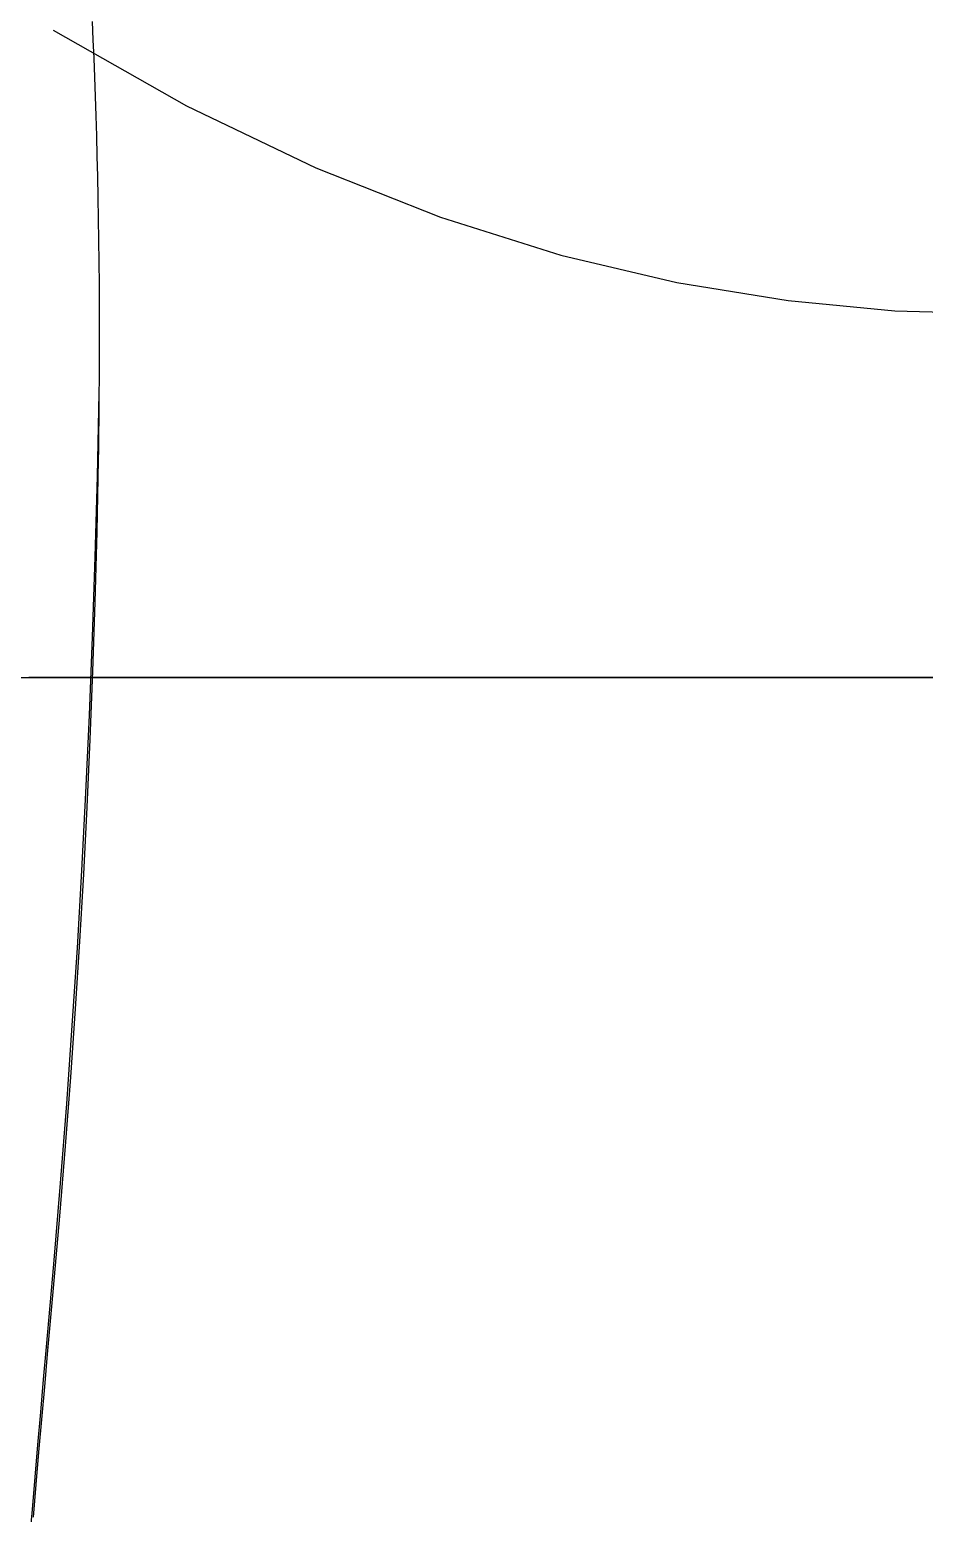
# Model space of a CAD drawing. Extents: x 11992 to 29481, y -6727 to 6811.
# Drawn here: x 24179.3 to 24236.7, y 2740.5 to 2835.7 of the extents above; entities that cross this region are included whole.
import ezdxf

# ---------------------------------------------------------------- set-up
doc = ezdxf.new("R2010")
doc.units = 0
doc.header["$MEASUREMENT"] = 0
doc.layers.get('0').update_dxf_attribs({"color": 8, "linetype": 'CONTINUOUS'})
doc.layers.add('zoylight 5回路', color=4, linetype='CONTINUOUS')

msp = doc.modelspace()

# ---------------------------------------------------------------- linework, layer by layer
for p, q in [((24180.773, 2835.712, -2436.428), (24189.343, 2830.847, -2436.428)), ((24183.272, 2836.251, -2436.428), (24183.327, 2835.086, -2436.428)), ((24183.327, 2835.086, -2436.428), (24183.379, 2833.898, -2436.428)), ((24183.379, 2833.898, -2436.428), (24183.429, 2832.688, -2436.428)), ((24183.429, 2832.688, -2436.428), (24183.475, 2831.456, -2436.428)), ((24183.475, 2831.456, -2436.428), (24183.517, 2830.202, -2436.428)), ((24183.517, 2830.202, -2436.428), (24183.556, 2828.926, -2436.428)), ((24189.343, 2830.847, -2436.428), (24197.638, 2826.867, -2436.428)), ((24183.556, 2828.926, -2436.428), (24183.591, 2827.628, -2436.428)), ((24183.591, 2827.628, -2436.428), (24183.623, 2826.307, -2436.428)), ((24183.623, 2826.307, -2436.428), (24183.651, 2824.966, -2436.428)), ((24197.638, 2826.867, -2436.428), (24205.653, 2823.701, -2436.428)), ((24183.651, 2824.966, -2436.428), (24183.675, 2823.605, -2436.428)), ((24183.675, 2823.605, -2436.428), (24183.695, 2822.224, -2436.428)), ((24205.653, 2823.701, -2436.428), (24213.383, 2821.274, -2436.428)), ((24183.695, 2822.224, -2436.428), (24183.71, 2820.825, -2436.428)), ((24183.71, 2820.825, -2436.428), (24183.722, 2819.408, -2436.428)), ((24213.383, 2821.274, -2436.428), (24220.825, 2819.513, -2436.428)), ((24220.825, 2819.513, -2436.428), (24227.972, 2818.346, -2436.428)), ((24183.722, 2819.408, -2436.428), (24183.73, 2817.974, -2436.428)), ((24183.73, 2817.974, -2436.428), (24183.733, 2816.524, -2436.428)), ((24227.972, 2818.346, -2436.428), (24234.82, 2817.698, -2436.428)), ((24234.82, 2817.698, -2436.428), (24241.364, 2817.497, -2436.428)), ((24183.733, 2816.524, -2436.428), (24183.733, 2815.059, -2436.428)), ((24183.733, 2815.059, -2436.428), (24183.727, 2813.579, -2436.428)), ((24183.727, 2813.579, -2436.428), (24183.718, 2812.086, -2436.428)), ((24183.621, 2807.091, -2436.428), (24183.739, 2812.412, -2436.428)), ((24183.673, 2808.18, -2436.428), (24183.739, 2812.453, -2436.428)), ((24183.718, 2812.086, -2436.428), (24183.704, 2810.581, -2436.428)), ((24183.697, 2809.973, -2436.428), (24183.694, 2809.77, -2436.428)), ((24183.699, 2810.176, -2436.428), (24183.697, 2809.973, -2436.428)), ((24183.702, 2810.379, -2436.428), (24183.699, 2810.176, -2436.428)), ((24183.704, 2810.581, -2436.428), (24183.702, 2810.379, -2436.428)), ((24183.686, 2809.159, -2436.428), (24183.684, 2808.955, -2436.428)), ((24183.689, 2809.363, -2436.428), (24183.686, 2809.159, -2436.428)), ((24183.692, 2809.566, -2436.428), (24183.689, 2809.363, -2436.428)), ((24183.694, 2809.77, -2436.428), (24183.692, 2809.566, -2436.428)), ((24183.673, 2808.137, -2436.43), (24183.575, 2803.515, -2436.43)), ((24183.676, 2808.342, -2436.428), (24183.673, 2808.138, -2436.428)), ((24183.679, 2808.547, -2436.428), (24183.676, 2808.342, -2436.428)), ((24183.681, 2808.751, -2436.428), (24183.679, 2808.547, -2436.428)), ((24183.684, 2808.955, -2436.428), (24183.681, 2808.751, -2436.428)), ((24183.477, 2801.886, -2436.428), (24183.621, 2807.091, -2436.428)), ((24183.575, 2803.515, -2436.43), (24183.454, 2798.994, -2436.43)), ((24183.306, 2796.776, -2436.428), (24183.477, 2801.886, -2436.428)), ((24183.454, 2798.994, -2436.43), (24183.31, 2794.556, -2436.43)), ((24183.108, 2791.738, -2436.428), (24183.306, 2796.776, -2436.428)), ((24177.421, 2794.157, -2042.842), (24179.481, 2794.157, -2043.724)), ((24178.933, 2794.157, -2048.61), (24179.411, 2794.157, -2048.839)), ((24179.082, 2794.157, -2001.115), (24179.558, 2794.157, -2000.975)), ((24179.159, 2794.157, -1517.75), (24179.622, 2794.157, -1517.542)), ((24179.688, 2794.157, -2059.754), (24179.211, 2794.157, -2059.53)), ((24179.267, 2794.157, -2155.257), (24179.443, 2794.157, -2156.171)), ((24179.411, 2794.157, -2048.839), (24179.89, 2794.157, -2049.067)), ((24179.443, 2794.157, -2156.171), (24179.62, 2794.157, -2157.071)), ((24179.481, 2794.157, -2043.724), (24181.545, 2794.157, -2044.6)), ((24179.558, 2794.157, -2000.975), (24180.039, 2794.157, -2000.844)), ((24179.62, 2794.157, -2157.071), (24179.8, 2794.157, -2157.959)), ((24179.622, 2794.157, -1517.542), (24180.089, 2794.157, -1517.339)), ((24180.167, 2794.157, -2059.978), (24179.688, 2794.157, -2059.754)), ((24179.8, 2794.157, -2157.959), (24179.981, 2794.157, -2158.833)), ((24179.89, 2794.157, -2049.067), (24180.371, 2794.157, -2049.296)), ((24179.981, 2794.157, -2158.833), (24180.166, 2794.157, -2159.692)), ((24180.039, 2794.157, -2000.844), (24180.933, 2794.157, -2000.621)), ((24180.089, 2794.157, -1517.339), (24180.56, 2794.157, -1517.143)), ((24180.166, 2794.157, -2159.692), (24180.351, 2794.157, -2160.537)), ((24180.649, 2794.157, -2060.202), (24180.167, 2794.157, -2059.978)), ((24180.351, 2794.157, -2160.537), (24180.375, 2794.157, -2160.646)), ((24180.371, 2794.157, -2049.296), (24180.855, 2794.157, -2049.523)), ((24180.375, 2794.157, -2160.646), (24180.4, 2794.157, -2160.755)), ((24180.4, 2794.157, -2160.755), (24180.424, 2794.157, -2160.864)), ((24180.424, 2794.157, -2160.864), (24180.448, 2794.157, -2160.972)), ((24180.448, 2794.157, -2160.972), (24180.472, 2794.157, -2161.079)), ((24180.472, 2794.157, -2161.079), (24180.496, 2794.157, -2161.186)), ((24180.496, 2794.157, -2161.186), (24180.52, 2794.157, -2161.293)), ((24180.52, 2794.157, -2161.293), (24180.544, 2794.157, -2161.398)), ((24180.544, 2794.157, -2161.398), (24180.568, 2794.157, -2161.504)), ((24180.56, 2794.157, -1517.143), (24181.035, 2794.157, -1516.951)), ((24180.568, 2794.157, -2161.504), (24180.592, 2794.157, -2161.609)), ((24180.592, 2794.157, -2161.609), (24180.616, 2794.157, -2161.713)), ((24180.616, 2794.157, -2161.713), (24180.64, 2794.157, -2161.817)), ((24180.64, 2794.157, -2161.817), (24180.664, 2794.157, -2161.92)), ((24181.133, 2794.157, -2060.425), (24180.649, 2794.157, -2060.202)), ((24180.664, 2794.157, -2161.92), (24180.688, 2794.157, -2162.022)), ((24180.688, 2794.157, -2162.022), (24180.711, 2794.157, -2162.124)), ((24180.711, 2794.157, -2162.124), (24180.735, 2794.157, -2162.226)), ((24180.735, 2794.157, -2162.226), (24180.759, 2794.157, -2162.327)), ((24180.759, 2794.157, -2162.327), (24180.783, 2794.157, -2162.427)), ((24180.783, 2794.157, -2162.427), (24180.806, 2794.157, -2162.527)), ((24180.806, 2794.157, -2162.527), (24180.83, 2794.157, -2162.626)), ((24180.83, 2794.157, -2162.626), (24180.853, 2794.157, -2162.725)), ((24180.853, 2794.157, -2162.725), (24180.876, 2794.157, -2162.823)), ((24180.855, 2794.157, -2049.523), (24181.341, 2794.157, -2049.751)), ((24180.876, 2794.157, -2162.823), (24180.9, 2794.157, -2162.92)), ((24180.9, 2794.157, -2162.92), (24180.923, 2794.157, -2163.017)), ((24180.923, 2794.157, -2163.017), (24180.946, 2794.157, -2163.113)), ((24180.933, 2794.157, -2000.621), (24181.837, 2794.157, -2000.425)), ((24180.946, 2794.157, -2163.113), (24180.969, 2794.157, -2163.209)), ((24180.969, 2794.157, -2163.209), (24180.992, 2794.157, -2163.304)), ((24180.992, 2794.157, -2163.304), (24181.015, 2794.157, -2163.399)), ((24181.015, 2794.157, -2163.399), (24181.038, 2794.157, -2163.493)), ((24181.035, 2794.157, -1516.951), (24181.514, 2794.157, -1516.765)), ((24181.038, 2794.157, -2163.493), (24181.061, 2794.157, -2163.586)), ((24181.061, 2794.157, -2163.586), (24181.083, 2794.157, -2163.679)), ((24181.083, 2794.157, -2163.679), (24181.106, 2794.157, -2163.771)), ((24181.106, 2794.157, -2163.771), (24181.129, 2794.157, -2163.862)), ((24181.129, 2794.157, -2163.862), (24181.152, 2794.157, -2163.953)), ((24181.618, 2794.157, -2060.647), (24181.133, 2794.157, -2060.425)), ((24181.152, 2794.157, -2163.953), (24181.174, 2794.157, -2164.043)), ((24181.174, 2794.157, -2164.043), (24181.197, 2794.157, -2164.133)), ((24181.197, 2794.157, -2164.133), (24181.219, 2794.157, -2164.222)), ((24181.219, 2794.157, -2164.222), (24181.242, 2794.157, -2164.31)), ((24181.242, 2794.157, -2164.31), (24181.264, 2794.157, -2164.397)), ((24181.264, 2794.157, -2164.397), (24181.286, 2794.157, -2164.485)), ((24181.286, 2794.157, -2164.485), (24181.308, 2794.157, -2164.571)), ((24181.308, 2794.157, -2164.571), (24181.33, 2794.157, -2164.657)), ((24181.33, 2794.157, -2164.657), (24181.352, 2794.157, -2164.742)), ((24181.341, 2794.157, -2049.751), (24181.83, 2794.157, -2049.978)), ((24181.352, 2794.157, -2164.742), (24181.374, 2794.157, -2164.826)), ((24181.374, 2794.157, -2164.826), (24181.396, 2794.157, -2164.91)), ((24181.396, 2794.157, -2164.91), (24181.417, 2794.157, -2164.993)), ((24181.417, 2794.157, -2164.993), (24181.439, 2794.157, -2165.075)), ((24181.439, 2794.157, -2165.075), (24181.461, 2794.157, -2165.157)), ((24181.461, 2794.157, -2165.157), (24181.482, 2794.157, -2165.238)), ((24181.482, 2794.157, -2165.238), (24181.504, 2794.157, -2165.319)), ((24181.504, 2794.157, -2165.319), (24181.525, 2794.157, -2165.398)), ((24181.514, 2794.157, -1516.765), (24181.996, 2794.157, -1516.585)), ((24181.525, 2794.157, -2165.398), (24181.546, 2794.157, -2165.477)), ((24181.545, 2794.157, -2044.6), (24183.614, 2794.157, -2045.47)), ((24181.546, 2794.157, -2165.477), (24181.567, 2794.157, -2165.556)), ((24181.567, 2794.157, -2165.556), (24181.589, 2794.157, -2165.633)), ((24181.589, 2794.157, -2165.633), (24181.61, 2794.157, -2165.71)), ((24181.61, 2794.157, -2165.71), (24181.631, 2794.157, -2165.787)), ((24182.107, 2794.157, -2060.87), (24181.618, 2794.157, -2060.647)), ((24181.631, 2794.157, -2165.787), (24181.652, 2794.157, -2165.862)), ((24181.652, 2794.157, -2165.862), (24181.673, 2794.157, -2165.937)), ((24181.673, 2794.157, -2165.937), (24181.694, 2794.157, -2166.011)), ((24181.694, 2794.157, -2166.011), (24181.714, 2794.157, -2166.085)), ((24181.714, 2794.157, -2166.085), (24181.735, 2794.157, -2166.157)), ((24181.735, 2794.157, -2166.157), (24181.755, 2794.157, -2166.229)), ((24181.755, 2794.157, -2166.229), (24181.776, 2794.157, -2166.301)), ((24181.776, 2794.157, -2166.301), (24181.796, 2794.157, -2166.371)), ((24181.796, 2794.157, -2166.371), (24181.817, 2794.157, -2166.441)), ((24181.817, 2794.157, -2166.441), (24181.837, 2794.157, -2166.51)), ((24181.83, 2794.157, -2049.978), (24182.32, 2794.157, -2050.204)), ((24181.837, 2794.157, -2166.51), (24181.857, 2794.157, -2166.578)), ((24181.837, 2794.157, -2000.425), (24182.749, 2794.157, -2000.253)), ((24181.857, 2794.157, -2166.578), (24181.877, 2794.157, -2166.646)), ((24181.877, 2794.157, -2166.646), (24181.897, 2794.157, -2166.713)), ((24181.897, 2794.157, -2166.713), (24181.917, 2794.157, -2166.779)), ((24181.917, 2794.157, -2166.779), (24181.937, 2794.157, -2166.844)), ((24181.937, 2794.157, -2166.844), (24181.957, 2794.157, -2166.909)), ((24181.957, 2794.157, -2166.909), (24181.977, 2794.157, -2166.973)), ((24181.977, 2794.157, -2166.973), (24181.996, 2794.157, -2167.036)), ((24181.996, 2794.157, -2167.036), (24182.016, 2794.157, -2167.098)), ((24181.996, 2794.157, -1516.585), (24182.482, 2794.157, -1516.411)), ((24182.016, 2794.157, -2167.098), (24182.036, 2794.157, -2167.159)), ((24182.036, 2794.157, -2167.159), (24182.055, 2794.157, -2167.22)), ((24182.055, 2794.157, -2167.22), (24182.074, 2794.157, -2167.28)), ((24182.074, 2794.157, -2167.28), (24182.093, 2794.157, -2167.339)), ((24182.093, 2794.157, -2167.339), (24182.113, 2794.157, -2167.397)), ((24182.597, 2794.157, -2061.091), (24182.107, 2794.157, -2060.87)), ((24182.113, 2794.157, -2167.397), (24182.132, 2794.157, -2167.455)), ((24182.132, 2794.157, -2167.455), (24182.151, 2794.157, -2167.512)), ((24182.151, 2794.157, -2167.512), (24182.17, 2794.157, -2167.568)), ((24182.17, 2794.157, -2167.568), (24182.189, 2794.157, -2167.623)), ((24182.189, 2794.157, -2167.623), (24182.207, 2794.157, -2167.677)), ((24182.207, 2794.157, -2167.677), (24182.226, 2794.157, -2167.731)), ((24182.226, 2794.157, -2167.731), (24182.245, 2794.157, -2167.783)), ((24182.245, 2794.157, -2167.783), (24182.263, 2794.157, -2167.835)), ((24182.263, 2794.157, -2167.835), (24182.281, 2794.157, -2167.886)), ((24182.281, 2794.157, -2167.886), (24182.3, 2794.157, -2167.936)), ((24182.3, 2794.157, -2167.936), (24182.318, 2794.157, -2167.986)), ((24182.318, 2794.157, -2167.986), (24182.336, 2794.157, -2168.034)), ((24182.32, 2794.157, -2050.204), (24182.812, 2794.157, -2050.43)), ((24182.336, 2794.157, -2168.034), (24182.354, 2794.157, -2168.082)), ((24182.354, 2794.157, -2168.082), (24182.372, 2794.157, -2168.129)), ((24182.372, 2794.157, -2168.129), (24182.39, 2794.157, -2168.175)), ((24182.39, 2794.157, -2168.175), (24182.408, 2794.157, -2168.22)), ((24182.408, 2794.157, -2168.22), (24182.426, 2794.157, -2168.264)), ((24182.426, 2794.157, -2168.264), (24182.443, 2794.157, -2168.307)), ((24182.443, 2794.157, -2168.307), (24182.461, 2794.157, -2168.35)), ((24182.461, 2794.157, -2168.35), (24182.479, 2794.157, -2168.392)), ((24182.479, 2794.157, -2168.392), (24182.496, 2794.157, -2168.432)), ((24182.482, 2794.157, -1516.411), (24182.973, 2794.157, -1516.242)), ((24182.496, 2794.157, -2168.432), (24182.513, 2794.157, -2168.472)), ((24182.513, 2794.157, -2168.472), (24182.531, 2794.157, -2168.511)), ((24182.531, 2794.157, -2168.511), (24182.548, 2794.157, -2168.549)), ((24182.548, 2794.157, -2168.549), (24182.564, 2794.157, -2168.587)), ((24182.564, 2794.157, -2168.587), (24182.581, 2794.157, -2168.623)), ((24182.581, 2794.157, -2168.623), (24182.598, 2794.157, -2168.658)), ((24183.089, 2794.157, -2061.313), (24182.597, 2794.157, -2061.091)), ((24182.598, 2794.157, -2168.658), (24182.615, 2794.157, -2168.693)), ((24182.615, 2794.157, -2168.693), (24182.632, 2794.157, -2168.726)), ((24182.632, 2794.157, -2168.726), (24182.648, 2794.157, -2168.759)), ((24182.648, 2794.157, -2168.759), (24182.665, 2794.157, -2168.791)), ((24182.665, 2794.157, -2168.791), (24182.682, 2794.157, -2168.822)), ((24182.682, 2794.157, -2168.822), (24182.698, 2794.157, -2168.852)), ((24182.698, 2794.157, -2168.852), (24182.714, 2794.157, -2168.881)), ((24182.714, 2794.157, -2168.881), (24182.73, 2794.157, -2168.909)), ((24182.73, 2794.157, -2168.909), (24182.746, 2794.157, -2168.936)), ((24182.746, 2794.157, -2168.936), (24182.762, 2794.157, -2168.962)), ((24182.749, 2794.157, -2000.253), (24183.667, 2794.157, -2000.105)), ((24182.762, 2794.157, -2168.962), (24182.778, 2794.157, -2168.987)), ((24182.778, 2794.157, -2168.987), (24182.793, 2794.157, -2169.011)), ((24182.793, 2794.157, -2169.011), (24182.808, 2794.157, -2169.035)), ((24182.808, 2794.157, -2169.035), (24182.823, 2794.157, -2169.057)), ((24182.812, 2794.157, -2050.43), (24183.307, 2794.157, -2050.656)), ((24182.823, 2794.157, -2169.057), (24182.839, 2794.157, -2169.078)), ((24182.839, 2794.157, -2169.078), (24182.854, 2794.157, -2169.099)), ((24182.854, 2794.157, -2169.099), (24182.869, 2794.157, -2169.118)), ((24182.869, 2794.157, -2169.118), (24182.884, 2794.157, -2169.136)), ((24182.884, 2794.157, -2169.136), (24182.899, 2794.157, -2169.154)), ((24182.899, 2794.157, -2169.154), (24182.914, 2794.157, -2169.17)), ((24182.914, 2794.157, -2169.17), (24182.928, 2794.157, -2169.185)), ((24182.928, 2794.157, -2169.185), (24182.943, 2794.157, -2169.2)), ((24182.943, 2794.157, -2169.2), (24182.957, 2794.157, -2169.213)), ((24182.957, 2794.157, -2169.213), (24182.972, 2794.157, -2169.225)), ((24182.972, 2794.157, -2169.225), (24182.986, 2794.157, -2169.237)), ((24182.973, 2794.157, -1516.242), (24183.468, 2794.157, -1516.078)), ((24184.05, 2794.157, -2170.017), (24182.992, 2794.157, -2169.241)), ((24183.583, 2794.157, -2061.534), (24183.089, 2794.157, -2061.313)), ((24183.31, 2794.556, -2436.43), (24183.141, 2790.178, -2436.43)), ((24183.15, 2794.157, -2169.291), (24187.627, 2794.157, -2172.568)), ((24183.307, 2794.157, -2050.656), (24183.804, 2794.157, -2050.881)), ((24183.468, 2794.157, -1516.078), (24183.966, 2794.157, -1515.92)), ((24184.08, 2794.157, -2061.754), (24183.583, 2794.157, -2061.534)), ((24183.614, 2794.157, -2045.47), (24185.688, 2794.157, -2046.333)), ((24183.667, 2794.157, -2000.105), (24184.592, 2794.157, -1999.979)), ((24183.804, 2794.157, -2050.881), (24184.302, 2794.157, -2051.106)), ((24183.966, 2794.157, -1515.92), (24184.469, 2794.157, -1515.768)), ((24185.112, 2794.157, -2170.792), (24184.05, 2794.157, -2170.017)), ((24184.578, 2794.157, -2061.974), (24184.08, 2794.157, -2061.754)), ((24184.302, 2794.157, -2051.106), (24184.802, 2794.157, -2051.33)), ((24184.469, 2794.157, -1515.768), (24184.975, 2794.157, -1515.621)), ((24185.077, 2794.157, -2062.193), (24184.578, 2794.157, -2061.974)), ((24184.592, 2794.157, -1999.979), (24185.519, 2794.157, -1999.875)), ((24184.802, 2794.157, -2051.33), (24185.303, 2794.157, -2051.553)), ((24184.975, 2794.157, -1515.621), (24185.486, 2794.157, -1515.48)), ((24185.579, 2794.157, -2062.411), (24185.077, 2794.157, -2062.193)), ((24186.176, 2794.157, -2171.564), (24185.112, 2794.157, -2170.792)), ((24185.303, 2794.157, -2051.553), (24185.806, 2794.157, -2051.776)), ((24185.486, 2794.157, -1515.48), (24186.001, 2794.157, -1515.343)), ((24185.519, 2794.157, -1999.875), (24186.451, 2794.157, -1999.79)), ((24186.082, 2794.157, -2062.629), (24185.579, 2794.157, -2062.411)), ((24185.688, 2794.157, -2046.333), (24187.765, 2794.157, -2047.189)), ((24185.806, 2794.157, -2051.776), (24186.311, 2794.157, -2051.998)), ((24186.001, 2794.157, -1515.343), (24186.519, 2794.157, -1515.213)), ((24186.586, 2794.157, -2062.846), (24186.082, 2794.157, -2062.629)), ((24187.242, 2794.157, -2172.335), (24186.176, 2794.157, -2171.564)), ((24186.311, 2794.157, -2051.998), (24186.817, 2794.157, -2052.22)), ((24186.451, 2794.157, -1999.79), (24187.382, 2794.157, -1999.724)), ((24186.519, 2794.157, -1515.213), (24187.041, 2794.157, -1515.087)), ((24187.091, 2794.157, -2063.063), (24186.586, 2794.157, -2062.846)), ((24186.817, 2794.157, -2052.22), (24187.325, 2794.157, -2052.441)), ((24187.041, 2794.157, -1515.087), (24187.568, 2794.157, -1514.967)), ((24187.597, 2794.157, -2063.279), (24187.091, 2794.157, -2063.063)), ((24188.311, 2794.157, -2173.103), (24187.242, 2794.157, -2172.335)), ((24187.325, 2794.157, -2052.441), (24187.834, 2794.157, -2052.661)), ((24187.382, 2794.157, -1999.724), (24188.556, 2794.157, -1999.666)), ((24187.568, 2794.157, -1514.967), (24188.098, 2794.157, -1514.853)), ((24188.105, 2794.157, -2063.494), (24187.597, 2794.157, -2063.279)), ((24187.627, 2794.157, -2172.568), (24192.035, 2794.157, -2175.733)), ((24187.765, 2794.157, -2047.189), (24189.845, 2794.157, -2048.038)), ((24187.834, 2794.157, -2052.661), (24188.344, 2794.157, -2052.881)), ((24188.098, 2794.157, -1514.853), (24188.632, 2794.157, -1514.743)), ((24188.615, 2794.157, -2063.708), (24188.105, 2794.157, -2063.494)), ((24189.382, 2794.157, -2173.869), (24188.311, 2794.157, -2173.103)), ((24188.344, 2794.157, -2052.881), (24188.856, 2794.157, -2053.1)), ((24188.556, 2794.157, -1999.666), (24189.736, 2794.157, -1999.634)), ((24189.125, 2794.157, -2063.922), (24188.615, 2794.157, -2063.708)), ((24188.632, 2794.157, -1514.743), (24189.17, 2794.157, -1514.639)), ((24188.856, 2794.157, -2053.1), (24189.369, 2794.157, -2053.318)), ((24189.637, 2794.157, -2064.135), (24189.125, 2794.157, -2063.922)), ((24189.17, 2794.157, -1514.639), (24189.712, 2794.157, -1514.541)), ((24189.369, 2794.157, -2053.318), (24189.884, 2794.157, -2053.536)), ((24190.455, 2794.157, -2174.633), (24189.382, 2794.157, -2173.869)), ((24190.15, 2794.157, -2064.348), (24189.637, 2794.157, -2064.135)), ((24189.712, 2794.157, -1514.541), (24190.257, 2794.157, -1514.447)), ((24189.736, 2794.157, -1999.634), (24190.919, 2794.157, -1999.627)), ((24189.845, 2794.157, -2048.038), (24191.93, 2794.157, -2048.881)), ((24189.884, 2794.157, -2053.536), (24190.4, 2794.157, -2053.753)), ((24190.664, 2794.157, -2064.559), (24190.15, 2794.157, -2064.348)), ((24190.257, 2794.157, -1514.447), (24190.807, 2794.157, -1514.359)), ((24190.4, 2794.157, -2053.753), (24190.916, 2794.157, -2053.969)), ((24191.529, 2794.157, -2175.394), (24190.455, 2794.157, -2174.633)), ((24191.179, 2794.157, -2064.771), (24190.664, 2794.157, -2064.559)), ((24190.807, 2794.157, -1514.359), (24191.36, 2794.157, -1514.276)), ((24190.916, 2794.157, -2053.969), (24191.434, 2794.157, -2054.185)), ((24190.919, 2794.157, -1999.627), (24192.107, 2794.157, -1999.641)), ((24191.696, 2794.157, -2064.981), (24191.179, 2794.157, -2064.771)), ((24191.36, 2794.157, -1514.276), (24191.917, 2794.157, -1514.198)), ((24191.434, 2794.157, -2054.185), (24191.952, 2794.157, -2054.399)), ((24192.605, 2794.157, -2176.152), (24191.529, 2794.157, -2175.394)), ((24192.214, 2794.157, -2065.191), (24191.696, 2794.157, -2064.981)), ((24191.917, 2794.157, -1514.198), (24192.478, 2794.157, -1514.125)), ((24191.93, 2794.157, -2048.881), (24194.016, 2794.157, -2049.717)), ((24191.952, 2794.157, -2054.399), (24192.471, 2794.157, -2054.613)), ((24192.035, 2794.157, -2175.733), (24196.395, 2794.157, -2178.799)), ((24192.107, 2794.157, -1999.641), (24194.482, 2794.157, -1999.731)), ((24192.733, 2794.157, -2065.4), (24192.214, 2794.157, -2065.191)), ((24192.471, 2794.157, -2054.613), (24192.991, 2794.157, -2054.826)), ((24192.478, 2794.157, -1514.125), (24193.042, 2794.157, -1514.058)), ((24193.683, 2794.157, -2176.907), (24192.605, 2794.157, -2176.152)), ((24193.253, 2794.157, -2065.609), (24192.733, 2794.157, -2065.4)), ((24192.991, 2794.157, -2054.826), (24193.512, 2794.157, -2055.039)), ((24193.042, 2794.157, -1514.058), (24193.611, 2794.157, -1513.995)), ((24193.773, 2794.157, -2065.817), (24193.253, 2794.157, -2065.609)), ((24193.512, 2794.157, -2055.039), (24194.034, 2794.157, -2055.25)), ((24193.611, 2794.157, -1513.995), (24194.183, 2794.157, -1513.938)), ((24194.761, 2794.157, -2177.659), (24193.683, 2794.157, -2176.907)), ((24194.294, 2794.157, -2066.024), (24193.773, 2794.157, -2065.817)), ((24194.016, 2794.157, -2049.717), (24196.105, 2794.157, -2050.546)), ((24194.034, 2794.157, -2055.25), (24194.557, 2794.157, -2055.461)), ((24194.183, 2794.157, -1513.938), (24194.759, 2794.157, -1513.885)), ((24194.816, 2794.157, -2066.23), (24194.294, 2794.157, -2066.024)), ((24194.482, 2794.157, -1999.731), (24196.841, 2794.157, -1999.893)), ((24194.557, 2794.157, -2055.461), (24195.081, 2794.157, -2055.671)), ((24194.759, 2794.157, -1513.885), (24195.338, 2794.157, -1513.838)), ((24195.841, 2794.157, -2178.408), (24194.761, 2794.157, -2177.659)), ((24195.338, 2794.157, -2066.435), (24194.816, 2794.157, -2066.23)), ((24195.081, 2794.157, -2055.671), (24195.606, 2794.157, -2055.881)), ((24195.338, 2794.157, -1513.838), (24195.922, 2794.157, -1513.795)), ((24195.862, 2794.157, -2066.64), (24195.338, 2794.157, -2066.435)), ((24195.606, 2794.157, -2055.881), (24196.132, 2794.157, -2056.09)), ((24196.92, 2794.157, -2179.152), (24195.841, 2794.157, -2178.408)), ((24196.386, 2794.157, -2066.844), (24195.862, 2794.157, -2066.64)), ((24195.922, 2794.157, -1513.795), (24196.509, 2794.157, -1513.757)), ((24196.105, 2794.157, -2050.546), (24198.197, 2794.157, -2051.369)), ((24196.132, 2794.157, -2056.09), (24196.659, 2794.157, -2056.299)), ((24196.911, 2794.157, -2067.048), (24196.386, 2794.157, -2066.844)), ((24196.395, 2794.157, -2178.799), (24200.725, 2794.157, -2181.778)), ((24196.509, 2794.157, -1513.757), (24197.099, 2794.157, -1513.725)), ((24196.659, 2794.157, -2056.299), (24197.188, 2794.157, -2056.507)), ((24196.841, 2794.157, -1999.893), (24199.41, 2794.157, -2000.139)), ((24197.437, 2794.157, -2067.25), (24196.911, 2794.157, -2067.048)), ((24198.001, 2794.157, -2179.894), (24196.92, 2794.157, -2179.152)), ((24197.099, 2794.157, -1513.725), (24197.694, 2794.157, -1513.697)), ((24197.188, 2794.157, -2056.507), (24197.716, 2794.157, -2056.713)), ((24197.963, 2794.157, -2067.452), (24197.437, 2794.157, -2067.25)), ((24197.694, 2794.157, -1513.697), (24198.292, 2794.157, -1513.673)), ((24197.716, 2794.157, -2056.713), (24198.244, 2794.157, -2056.919)), ((24198.489, 2794.157, -2067.654), (24197.963, 2794.157, -2067.452)), ((24199.084, 2794.157, -2180.634), (24198.001, 2794.157, -2179.894)), ((24198.197, 2794.157, -2051.369), (24200.29, 2794.157, -2052.185)), ((24198.244, 2794.157, -2056.919), (24198.773, 2794.157, -2057.124)), ((24198.292, 2794.157, -1513.673), (24198.893, 2794.157, -1513.655)), ((24199.018, 2794.157, -2067.854), (24198.489, 2794.157, -2067.654)), ((24198.773, 2794.157, -2057.124), (24199.302, 2794.157, -2057.329)), ((24198.893, 2794.157, -1513.655), (24199.498, 2794.157, -1513.641)), ((24199.546, 2794.157, -2068.054), (24199.018, 2794.157, -2067.854)), ((24200.169, 2794.157, -2181.372), (24199.084, 2794.157, -2180.634)), ((24199.302, 2794.157, -2057.329), (24199.832, 2794.157, -2057.532)), ((24199.41, 2794.157, -2000.139), (24201.972, 2794.157, -2000.446)), ((24199.498, 2794.157, -1513.641), (24200.107, 2794.157, -1513.632)), ((24200.075, 2794.157, -2068.254), (24199.546, 2794.157, -2068.054)), ((24199.832, 2794.157, -2057.532), (24200.362, 2794.157, -2057.735)), ((24200.605, 2794.157, -2068.452), (24200.075, 2794.157, -2068.254)), ((24200.107, 2794.157, -1513.632), (24200.719, 2794.157, -1513.628)), ((24201.256, 2794.157, -2182.107), (24200.169, 2794.157, -2181.372)), ((24200.29, 2794.157, -2052.185), (24200.806, 2794.157, -2052.384)), ((24200.362, 2794.157, -2057.735), (24200.893, 2794.157, -2057.937)), ((24201.135, 2794.157, -2068.65), (24200.605, 2794.157, -2068.452)), ((24200.719, 2794.157, -1513.628), (24201.335, 2794.157, -1513.628)), ((24200.725, 2794.157, -2181.778), (24205.047, 2794.157, -2184.685)), ((24200.806, 2794.157, -2052.384), (24201.314, 2794.157, -2052.581)), ((24200.893, 2794.157, -2057.937), (24201.424, 2794.157, -2058.139)), ((24201.666, 2794.157, -2068.847), (24201.135, 2794.157, -2068.65)), ((24202.345, 2794.157, -2182.839), (24201.256, 2794.157, -2182.107)), ((24201.314, 2794.157, -2052.581), (24201.816, 2794.157, -2052.774)), ((24201.335, 2794.157, -1513.628), (24201.954, 2794.157, -1513.633)), ((24201.424, 2794.157, -2058.139), (24201.956, 2794.157, -2058.339)), ((24202.197, 2794.157, -2069.044), (24201.666, 2794.157, -2068.847)), ((24201.816, 2794.157, -2052.774), (24202.31, 2794.157, -2052.965)), ((24201.954, 2794.157, -1513.633), (24202.576, 2794.157, -1513.642)), ((24201.956, 2794.157, -2058.339), (24202.489, 2794.157, -2058.54)), ((24201.972, 2794.157, -2000.446), (24204.819, 2794.157, -2000.852)), ((24202.728, 2794.157, -2069.24), (24202.197, 2794.157, -2069.044)), ((24202.31, 2794.157, -2052.965), (24202.798, 2794.157, -2053.152)), ((24203.436, 2794.157, -2183.569), (24202.345, 2794.157, -2182.839)), ((24202.489, 2794.157, -2058.54), (24203.023, 2794.157, -2058.739)), ((24202.576, 2794.157, -1513.642), (24203.202, 2794.157, -1513.656)), ((24203.261, 2794.157, -2069.435), (24202.728, 2794.157, -2069.24)), ((24202.798, 2794.157, -2053.152), (24203.278, 2794.157, -2053.336)), ((24203.023, 2794.157, -2058.739), (24203.557, 2794.157, -2058.938)), ((24203.202, 2794.157, -1513.656), (24203.832, 2794.157, -1513.674)), ((24203.793, 2794.157, -2069.629), (24203.261, 2794.157, -2069.435)), ((24203.278, 2794.157, -2053.336), (24203.751, 2794.157, -2053.517)), ((24204.529, 2794.157, -2184.296), (24203.436, 2794.157, -2183.569)), ((24203.557, 2794.157, -2058.938), (24204.092, 2794.157, -2059.136)), ((24203.751, 2794.157, -2053.517), (24204.218, 2794.157, -2053.695)), ((24204.325, 2794.157, -2069.823), (24203.793, 2794.157, -2069.629)), ((24203.832, 2794.157, -1513.674), (24204.465, 2794.157, -1513.697)), ((24204.092, 2794.157, -2059.136), (24204.627, 2794.157, -2059.334)), ((24204.218, 2794.157, -2053.695), (24204.676, 2794.157, -2053.87)), ((24204.859, 2794.157, -2070.016), (24204.325, 2794.157, -2069.823)), ((24204.465, 2794.157, -1513.697), (24205.102, 2794.157, -1513.724)), ((24205.623, 2794.157, -2185.02), (24204.529, 2794.157, -2184.296)), ((24204.627, 2794.157, -2059.334), (24205.162, 2794.157, -2059.531)), ((24204.676, 2794.157, -2053.87), (24205.128, 2794.157, -2054.042)), ((24204.819, 2794.157, -2000.852), (24207.675, 2794.157, -2001.314)), ((24205.392, 2794.157, -2070.209), (24204.859, 2794.157, -2070.016)), ((24205.047, 2794.157, -2184.685), (24209.379, 2794.157, -2187.531)), ((24205.102, 2794.157, -1513.724), (24205.742, 2794.157, -1513.755)), ((24205.128, 2794.157, -2054.042), (24205.573, 2794.157, -2054.21)), ((24205.162, 2794.157, -2059.531), (24205.698, 2794.157, -2059.727)), ((24205.926, 2794.157, -2070.4), (24205.392, 2794.157, -2070.209)), ((24205.573, 2794.157, -2054.21), (24206.011, 2794.157, -2054.376)), ((24206.719, 2794.157, -2185.741), (24205.623, 2794.157, -2185.02)), ((24205.698, 2794.157, -2059.727), (24206.235, 2794.157, -2059.922)), ((24205.742, 2794.157, -1513.755), (24206.385, 2794.157, -1513.791)), ((24206.46, 2794.157, -2070.591), (24205.926, 2794.157, -2070.4)), ((24206.011, 2794.157, -2054.376), (24207.658, 2794.157, -2054.997)), ((24206.235, 2794.157, -2059.922), (24206.771, 2794.157, -2060.117)), ((24206.385, 2794.157, -1513.791), (24207.031, 2794.157, -1513.83)), ((24206.995, 2794.157, -2070.782), (24206.46, 2794.157, -2070.591)), ((24207.816, 2794.157, -2186.46), (24206.719, 2794.157, -2185.741)), ((24206.771, 2794.157, -2060.117), (24207.308, 2794.157, -2060.311)), ((24207.529, 2794.157, -2070.972), (24206.995, 2794.157, -2070.782)), ((24207.031, 2794.157, -1513.83), (24207.681, 2794.157, -1513.874)), ((24207.308, 2794.157, -2060.311), (24207.845, 2794.157, -2060.504)), ((24208.065, 2794.157, -2071.161), (24207.529, 2794.157, -2070.972)), ((24207.658, 2794.157, -2054.997), (24209.306, 2794.157, -2055.615)), ((24207.675, 2794.157, -2001.314), (24213.31, 2794.157, -2002.362)), ((24207.681, 2794.157, -1513.874), (24208.99, 2794.157, -1513.975)), ((24208.915, 2794.157, -2187.176), (24207.816, 2794.157, -2186.46)), ((24207.845, 2794.157, -2060.504), (24208.382, 2794.157, -2060.697)), ((24208.601, 2794.157, -2071.349), (24208.065, 2794.157, -2071.161)), ((24208.382, 2794.157, -2060.697), (24208.92, 2794.157, -2060.889)), ((24209.137, 2794.157, -2071.537), (24208.601, 2794.157, -2071.349)), ((24211.109, 2794.157, -2188.594), (24208.915, 2794.157, -2187.176)), ((24208.92, 2794.157, -2060.889), (24209.458, 2794.157, -2061.08)), ((24208.99, 2794.157, -1513.975), (24210.311, 2794.157, -1514.091)), ((24209.673, 2794.157, -2071.725), (24209.137, 2794.157, -2071.537)), ((24209.306, 2794.157, -2055.615), (24210.958, 2794.157, -2056.23)), ((24209.379, 2794.157, -2187.531), (24213.742, 2794.157, -2190.33)), ((24209.458, 2794.157, -2061.08), (24209.996, 2794.157, -2061.27)), ((24210.21, 2794.157, -2071.911), (24209.673, 2794.157, -2071.725)), ((24209.996, 2794.157, -2061.27), (24210.535, 2794.157, -2061.461)), ((24210.747, 2794.157, -2072.097), (24210.21, 2794.157, -2071.911)), ((24210.311, 2794.157, -1514.091), (24211.646, 2794.157, -1514.223)), ((24210.535, 2794.157, -2061.461), (24211.074, 2794.157, -2061.65)), ((24211.284, 2794.157, -2072.283), (24210.747, 2794.157, -2072.097)), ((24210.958, 2794.157, -2056.23), (24212.611, 2794.157, -2056.841)), ((24211.074, 2794.157, -2061.65), (24211.614, 2794.157, -2061.839)), ((24213.31, 2794.157, -2190.001), (24211.109, 2794.157, -2188.594)), ((24211.822, 2794.157, -2072.468), (24211.284, 2794.157, -2072.283)), ((24211.614, 2794.157, -2061.839), (24212.154, 2794.157, -2062.027)), ((24211.646, 2794.157, -1514.223), (24212.993, 2794.157, -1514.371)), ((24212.359, 2794.157, -2072.652), (24211.822, 2794.157, -2072.468)), ((24212.154, 2794.157, -2062.027), (24212.695, 2794.157, -2062.215)), ((24212.897, 2794.157, -2072.836), (24212.359, 2794.157, -2072.652)), ((24212.611, 2794.157, -2056.841), (24214.266, 2794.157, -2057.448)), ((24212.695, 2794.157, -2062.215), (24213.236, 2794.157, -2062.402)), ((24213.435, 2794.157, -2073.019), (24212.897, 2794.157, -2072.836)), ((24212.993, 2794.157, -1514.371), (24214.352, 2794.157, -1514.534)), ((24213.236, 2794.157, -2062.402), (24213.777, 2794.157, -2062.589)), ((24215.517, 2794.157, -2191.397), (24213.31, 2794.157, -2190.001)), ((24213.31, 2794.157, -2002.362), (24267.905, 2794.157, -2014.787)), ((24213.974, 2794.157, -2073.202), (24213.435, 2794.157, -2073.019)), ((24213.742, 2794.157, -2190.33), (24218.156, 2794.157, -2193.095)), ((24213.777, 2794.157, -2062.589), (24214.318, 2794.157, -2062.774)), ((24214.513, 2794.157, -2073.384), (24213.974, 2794.157, -2073.202)), ((24214.266, 2794.157, -2057.448), (24215.923, 2794.157, -2058.052)), ((24214.318, 2794.157, -2062.774), (24214.859, 2794.157, -2062.96)), ((24214.352, 2794.157, -1514.534), (24215.724, 2794.157, -1514.712)), ((24215.051, 2794.157, -2073.565), (24214.513, 2794.157, -2073.384)), ((24214.859, 2794.157, -2062.96), (24215.4, 2794.157, -2063.144)), ((24215.591, 2794.157, -2073.746), (24215.051, 2794.157, -2073.565)), ((24215.4, 2794.157, -2063.144), (24215.941, 2794.157, -2063.328)), ((24217.731, 2794.157, -2192.782), (24215.517, 2794.157, -2191.397)), ((24216.13, 2794.157, -2073.926), (24215.591, 2794.157, -2073.746)), ((24215.724, 2794.157, -1514.712), (24217.107, 2794.157, -1514.903)), ((24215.923, 2794.157, -2058.052), (24217.581, 2794.157, -2058.652)), ((24215.941, 2794.157, -2063.328), (24216.481, 2794.157, -2063.511)), ((24216.67, 2794.157, -2074.106), (24216.13, 2794.157, -2073.926)), ((24216.481, 2794.157, -2063.511), (24217.023, 2794.157, -2063.694)), ((24217.211, 2794.157, -2074.286), (24216.67, 2794.157, -2074.106)), ((24217.023, 2794.157, -2063.694), (24217.565, 2794.157, -2063.875)), ((24217.107, 2794.157, -1514.903), (24218.502, 2794.157, -1515.109)), ((24217.751, 2794.157, -2074.464), (24217.211, 2794.157, -2074.286)), ((24217.565, 2794.157, -2063.875), (24218.107, 2794.157, -2064.057)), ((24217.581, 2794.157, -2058.652), (24219.241, 2794.157, -2059.249)), ((24219.951, 2794.157, -2194.156), (24217.731, 2794.157, -2192.782)), ((24218.291, 2794.157, -2074.642), (24217.751, 2794.157, -2074.464)), ((24218.107, 2794.157, -2064.057), (24218.649, 2794.157, -2064.238)), ((24218.156, 2794.157, -2193.095), (24222.64, 2794.157, -2195.838)), ((24218.831, 2794.157, -2074.82), (24218.291, 2794.157, -2074.642)), ((24218.502, 2794.157, -1515.109), (24219.908, 2794.157, -1515.328)), ((24218.649, 2794.157, -2064.238), (24219.191, 2794.157, -2064.418)), ((24219.371, 2794.157, -2074.997), (24218.831, 2794.157, -2074.82)), ((24219.191, 2794.157, -2064.418), (24219.733, 2794.157, -2064.598)), ((24219.241, 2794.157, -2059.249), (24220.902, 2794.157, -2059.843)), ((24219.911, 2794.157, -2075.173), (24219.371, 2794.157, -2074.997)), ((24219.733, 2794.157, -2064.598), (24220.276, 2794.157, -2064.777)), ((24219.908, 2794.157, -1515.328), (24221.326, 2794.157, -1515.56)), ((24220.451, 2794.157, -2075.349), (24219.911, 2794.157, -2075.173)), ((24222.177, 2794.157, -2195.52), (24219.951, 2794.157, -2194.156)), ((24220.276, 2794.157, -2064.777), (24220.819, 2794.157, -2064.956)), ((24220.991, 2794.157, -2075.524), (24220.451, 2794.157, -2075.349)), ((24220.819, 2794.157, -2064.956), (24221.362, 2794.157, -2065.134)), ((24220.902, 2794.157, -2059.843), (24222.564, 2794.157, -2060.433)), ((24221.532, 2794.157, -2075.699), (24220.991, 2794.157, -2075.524)), ((24221.326, 2794.157, -1515.56), (24222.755, 2794.157, -1515.805)), ((24221.362, 2794.157, -2065.134), (24221.905, 2794.157, -2065.311)), ((24222.073, 2794.157, -2075.873), (24221.532, 2794.157, -2075.699)), ((24221.905, 2794.157, -2065.311), (24222.448, 2794.157, -2065.489)), ((24222.614, 2794.157, -2076.047), (24222.073, 2794.157, -2075.873)), ((24224.411, 2794.157, -2196.872), (24222.177, 2794.157, -2195.52)), ((24222.448, 2794.157, -2065.489), (24222.72, 2794.157, -2065.577)), ((24222.564, 2794.157, -2060.433), (24224.227, 2794.157, -2061.019)), ((24223.155, 2794.157, -2076.221), (24222.614, 2794.157, -2076.047)), ((24222.64, 2794.157, -2195.838), (24227.215, 2794.157, -2198.572)), ((24222.72, 2794.157, -2065.577), (24222.992, 2794.157, -2065.665)), ((24222.755, 2794.157, -1515.805), (24224.194, 2794.157, -1516.063)), ((24222.992, 2794.157, -2065.665), (24223.264, 2794.157, -2065.754)), ((24223.697, 2794.157, -2076.393), (24223.155, 2794.157, -2076.221)), ((24223.264, 2794.157, -2065.754), (24223.536, 2794.157, -2065.842)), ((24223.536, 2794.157, -2065.842), (24223.809, 2794.157, -2065.93)), ((24224.239, 2794.157, -2076.566), (24223.697, 2794.157, -2076.393)), ((24223.809, 2794.157, -2065.93), (24224.081, 2794.157, -2066.018)), ((24224.081, 2794.157, -2066.018), (24224.354, 2794.157, -2066.106)), ((24224.194, 2794.157, -1516.063), (24225.644, 2794.157, -1516.332)), ((24224.227, 2794.157, -2061.019), (24225.891, 2794.157, -2061.602)), ((24224.51, 2794.157, -2076.652), (24224.239, 2794.157, -2076.566)), ((24224.354, 2794.157, -2066.106), (24224.626, 2794.157, -2066.193)), ((24226.651, 2794.157, -2198.215), (24224.411, 2794.157, -2196.872)), ((24224.781, 2794.157, -2076.738), (24224.51, 2794.157, -2076.652)), ((24224.626, 2794.157, -2066.193), (24224.898, 2794.157, -2066.281)), ((24225.052, 2794.157, -2076.824), (24224.781, 2794.157, -2076.738)), ((24224.898, 2794.157, -2066.281), (24225.17, 2794.157, -2066.368)), ((24225.322, 2794.157, -2076.91), (24225.052, 2794.157, -2076.824)), ((24225.17, 2794.157, -2066.368), (24225.442, 2794.157, -2066.455)), ((24225.593, 2794.157, -2076.995), (24225.322, 2794.157, -2076.91)), ((24225.442, 2794.157, -2066.455), (24225.714, 2794.157, -2066.542)), ((24225.864, 2794.157, -2077.081), (24225.593, 2794.157, -2076.995)), ((24225.644, 2794.157, -1516.332), (24227.105, 2794.157, -1516.613)), ((24225.714, 2794.157, -2066.542), (24225.985, 2794.157, -2066.629)), ((24226.135, 2794.157, -2077.166), (24225.864, 2794.157, -2077.081)), ((24225.891, 2794.157, -2061.602), (24228.054, 2794.157, -2062.354)), ((24225.985, 2794.157, -2066.629), (24226.257, 2794.157, -2066.716)), ((24226.405, 2794.157, -2077.251), (24226.135, 2794.157, -2077.166)), ((24226.257, 2794.157, -2066.716), (24226.529, 2794.157, -2066.803)), ((24226.677, 2794.157, -2077.337), (24226.405, 2794.157, -2077.251)), ((24226.529, 2794.157, -2066.803), (24226.802, 2794.157, -2066.89)), ((24228.898, 2794.157, -2199.546), (24226.651, 2794.157, -2198.215)), ((24226.948, 2794.157, -2077.422), (24226.677, 2794.157, -2077.337)), ((24226.802, 2794.157, -2066.89), (24227.074, 2794.157, -2066.976)), ((24227.219, 2794.157, -2077.508), (24226.948, 2794.157, -2077.422)), ((24227.074, 2794.157, -2066.976), (24227.346, 2794.157, -2067.063)), ((24227.105, 2794.157, -1516.613), (24228.577, 2794.157, -1516.905)), ((24227.215, 2794.157, -2198.572), (24231.9, 2794.157, -2201.311)), ((24227.491, 2794.157, -2077.593), (24227.219, 2794.157, -2077.508)), ((24227.346, 2794.157, -2067.063), (24227.618, 2794.157, -2067.15)), ((24227.763, 2794.157, -2077.678), (24227.491, 2794.157, -2077.593)), ((24227.618, 2794.157, -2067.15), (24227.891, 2794.157, -2067.236)), ((24228.035, 2794.157, -2077.763), (24227.763, 2794.157, -2077.678)), ((24227.891, 2794.157, -2067.236), (24228.164, 2794.157, -2067.323)), ((24228.307, 2794.157, -2077.848), (24228.035, 2794.157, -2077.763)), ((24228.054, 2794.157, -2062.354), (24230.22, 2794.157, -2063.101)), ((24228.164, 2794.157, -2067.323), (24228.436, 2794.157, -2067.409)), ((24228.577, 2794.157, -2077.933), (24228.307, 2794.157, -2077.848)), ((24228.436, 2794.157, -2067.409), (24228.709, 2794.157, -2067.495)), ((24228.577, 2794.157, -1516.905), (24230.059, 2794.157, -1517.208)), ((24228.848, 2794.157, -2078.018), (24228.577, 2794.157, -2077.933)), ((24228.709, 2794.157, -2067.495), (24228.981, 2794.157, -2067.582)), ((24229.119, 2794.157, -2078.102), (24228.848, 2794.157, -2078.018)), ((24231.151, 2794.157, -2200.867), (24228.898, 2794.157, -2199.546)), ((24228.981, 2794.157, -2067.582), (24231.162, 2794.157, -2068.268)), ((24229.389, 2794.157, -2078.186), (24229.119, 2794.157, -2078.102)), ((24229.66, 2794.157, -2078.271), (24229.389, 2794.157, -2078.186)), ((24229.931, 2794.157, -2078.355), (24229.66, 2794.157, -2078.271)), ((24230.202, 2794.157, -2078.439), (24229.931, 2794.157, -2078.355)), ((24230.059, 2794.157, -1517.208), (24231.55, 2794.157, -1517.522)), ((24230.473, 2794.157, -2078.523), (24230.202, 2794.157, -2078.439)), ((24230.22, 2794.157, -2063.101), (24232.389, 2794.157, -2063.842)), ((24230.745, 2794.157, -2078.608), (24230.473, 2794.157, -2078.523)), ((24232.919, 2794.157, -2079.278), (24230.745, 2794.157, -2078.608)), ((24233.412, 2794.157, -2202.177), (24231.151, 2794.157, -2200.867)), ((24231.162, 2794.157, -2068.268), (24233.344, 2794.157, -2068.949)), ((24231.55, 2794.157, -1517.522), (24233.052, 2794.157, -1517.845)), ((24231.9, 2794.157, -2201.311), (24236.716, 2794.157, -2204.067)), ((24232.389, 2794.157, -2063.842), (24234.561, 2794.157, -2064.579)), ((24235.093, 2794.157, -2079.945), (24232.919, 2794.157, -2079.278)), ((24233.052, 2794.157, -1517.845), (24234.564, 2794.157, -1518.178)), ((24233.344, 2794.157, -2068.949), (24235.528, 2794.157, -2069.625)), ((24235.678, 2794.157, -2203.477), (24233.412, 2794.157, -2202.177)), ((24234.561, 2794.157, -2064.579), (24236.735, 2794.157, -2065.31)), ((24234.564, 2794.157, -1518.178), (24236.085, 2794.157, -1518.521)), ((24237.269, 2794.157, -2080.606), (24235.093, 2794.157, -2079.945)), ((24235.528, 2794.157, -2069.625), (24237.714, 2794.157, -2070.296)), ((24235.867, 2794.157, -2203.585), (24235.678, 2794.157, -2203.477)), ((24236.056, 2794.157, -2203.693), (24235.867, 2794.157, -2203.585)), ((24236.244, 2794.157, -2203.8), (24236.056, 2794.157, -2203.693)), ((24236.085, 2794.157, -1518.521), (24237.615, 2794.157, -1518.872)), ((24236.434, 2794.157, -2203.908), (24236.244, 2794.157, -2203.8)), ((24236.623, 2794.157, -2204.015), (24236.434, 2794.157, -2203.908)), ((24236.812, 2794.157, -2204.122), (24236.623, 2794.157, -2204.015)), ((24182.88, 2786.747, -2436.428), (24183.108, 2791.738, -2436.428)), ((24183.141, 2790.178, -2436.43), (24182.947, 2785.843, -2436.43)), ((24182.621, 2781.78, -2436.428), (24182.88, 2786.747, -2436.428)), ((24182.947, 2785.843, -2436.43), (24182.726, 2781.529, -2436.43)), ((24182.33, 2776.816, -2436.428), (24182.621, 2781.78, -2436.428)), ((24182.726, 2781.529, -2436.43), (24182.477, 2777.217, -2436.43)), ((24182.006, 2771.83, -2436.428), (24182.33, 2776.816, -2436.428)), ((24182.477, 2777.217, -2436.43), (24182.199, 2772.886, -2436.43)), ((24182.199, 2772.886, -2436.43), (24181.891, 2768.516, -2436.43)), ((24181.648, 2766.8, -2436.428), (24182.006, 2771.83, -2436.428)), ((24181.891, 2768.516, -2436.43), (24181.552, 2764.088, -2436.43)), ((24181.254, 2761.703, -2436.428), (24181.648, 2766.8, -2436.428)), ((24181.552, 2764.088, -2436.43), (24181.181, 2759.581, -2436.43)), ((24180.822, 2756.514, -2436.428), (24181.254, 2761.703, -2436.428)), ((24181.181, 2759.581, -2436.43), (24180.776, 2754.975, -2436.43)), ((24180.352, 2751.212, -2436.428), (24180.822, 2756.514, -2436.428)), ((24180.776, 2754.975, -2436.428), (24180.586, 2752.852, -2436.428)), ((24180.586, 2752.852, -2436.428), (24180.397, 2750.738, -2436.428)), ((24180.167, 2749.11, -2436.428), (24180.352, 2751.213, -2436.428)), ((24180.352, 2751.213, -2436.428), (24180.439, 2751.191, -2436.428)), ((24180.397, 2750.738, -2436.428), (24180.211, 2748.632, -2436.428)), ((24179.983, 2747.013, -2436.428), (24180.167, 2749.11, -2436.428)), ((24180.211, 2748.632, -2436.428), (24180.027, 2746.533, -2436.428)), ((24179.802, 2744.921, -2436.428), (24179.983, 2747.013, -2436.428)), ((24180.027, 2746.533, -2436.428), (24179.845, 2744.442, -2436.428)), ((24179.622, 2742.835, -2436.428), (24179.802, 2744.921, -2436.428)), ((24179.845, 2744.442, -2436.428), (24179.666, 2742.357, -2436.428)), ((24179.444, 2740.754, -2436.428), (24179.622, 2742.835, -2436.428)), ((24179.666, 2742.357, -2436.428), (24179.488, 2740.28, -2436.428)), ((24179.268, 2738.679, -2436.428), (24179.444, 2740.754, -2436.428))]:
    msp.add_line(p, q)
at = {"layer": 'zoylight 5回路', "linetype": 'Continuous'}
msp.add_arc((14919.864, 2083.779), 9732.761, 346.7069053, 20.210333, dxfattribs=at)

doc.saveas('drawing.dxf')
